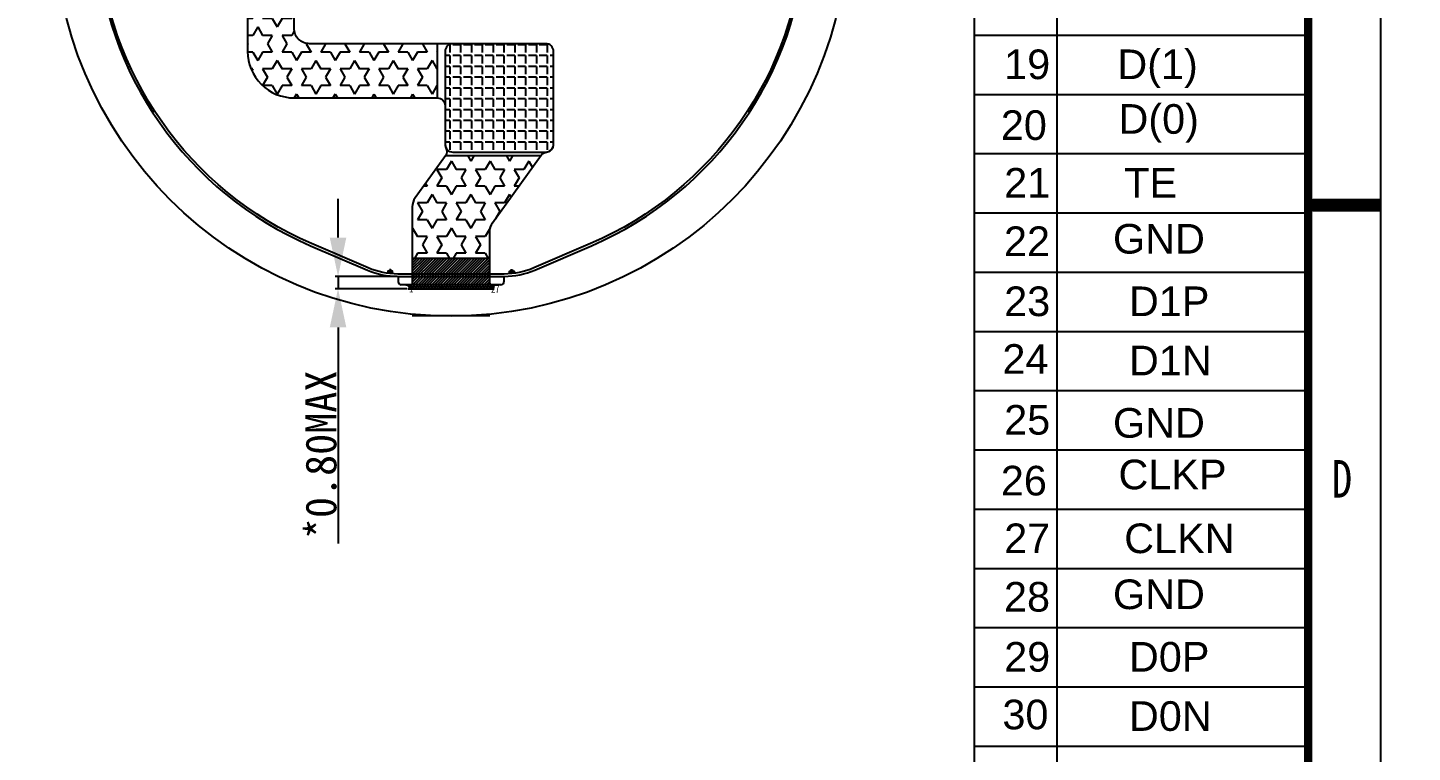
# Model space of a CAD drawing. Header units: inches. Extents: x 1065 to 1380, y -746 to -387.
# Drawn here: x 1290.8 to 1380.2, y -668.8 to -622 of the extents above; entities that cross this region are included whole.
import ezdxf

# ---------------------------------------------------------------- set-up
doc = ezdxf.new("R2010")
doc.units = ezdxf.units.IN
doc.header["$LTSCALE"] = 0.909449
doc.header["$MEASUREMENT"] = 0
doc.header["$PDMODE"] = 3
doc.header["$PDSIZE"] = 0.3125
doc.layers.get('0').update_dxf_attribs({"linetype": 'CONTINUOUS'})
doc.layers.get('Defpoints').update_dxf_attribs({"linetype": 'CONTINUOUS'})
for name, color, linetype in [('DIM（标注）', 3, 'CONTINUOUS'), ('DST', 253, 'CONTINUOUS'), ('LCD-FPC', 42, 'CONTINUOUS'), ('图框', 7, 'CONTINUOUS')]:
    doc.layers.add(name, color=color, linetype=linetype)
doc.styles.add('Arial Regular', font='arial.ttf')
doc.styles.get("Standard").update_dxf_attribs({"font": 'txt', "width": 0.8})
doc.styles.add('宋', font='', dxfattribs={"height": 2})
doc.styles.get('宋').set_extended_font_data('SimSun')
doc.dimstyles.new('DIMSTYLE_2$0', dxfattribs={"dimtxt": 1.2, "dimasz": 1.2, "dimexe": 0.18, "dimexo": 0.0625, "dimgap": 0.09, "dimtad": 1, "dimzin": 0, "dimdsep": 46, "dimtxsty": 'Standard', "dimblk": '_FILLED', "dimcen": 0.09, "dimclrd": 2, "dimclre": 2, "dimclrt": 2, "dimadec": 0, "dimazin": 0, "dimtp": 0.1, "dimtm": 0.1, "dimtfac": 1, "dimtmove": 0, "dimatfit": 3, "dimldrblk": '_FILLED', "dimfxl": 1, "dimtolj": 1, "dimtzin": 0, "dimarcsym": 0})

# ---------------------------------------------------------------- blocks, each defined once
blk = doc.blocks.new('_FILLED')
at = {"color": 0, "linetype": 'ByBlock'}
blk.add_solid([(0, 0), (-1, 0.214), (-1, -0.214)], dxfattribs=at)
blk = doc.blocks.new('*D209')
at = {"layer": 'Defpoints', "color": 0, "transparency": 16777216}
for p in [(1314.722, -638.029), (1310.84, -638.829), (1315.354, -638.829)]:
    blk.add_point(p, dxfattribs=at)
at = {"layer": 'DIM（标注）', "lineweight": -2, "transparency": 16777216}
for p, q in [((1310.84, -635.529), (1310.84, -633.029)), ((1314.66, -638.029), (1310.66, -638.029)), ((1310.84, -638.029), (1310.84, -638.829)), ((1315.291, -638.829), (1310.66, -638.829)), ((1310.84, -641.329), (1310.84, -655.282))]:
    blk.add_line(p, q, dxfattribs=at)
at = {"layer": 'DIM（标注）', "lineweight": -2, "transparency": 16777216, "xscale": 2.5, "yscale": 2.5, "zscale": 2.5}
for p, rotation in [((1310.84, -638.029), 270), ((1310.84, -638.829), 90)]:
    blk.add_blockref('_FILLED', p, dxfattribs=dict(at, rotation=rotation))
at = {"layer": 'DIM（标注）', "transparency": 16777216, "insert": (1309.75, -649.555), "char_height": 2, "attachment_point": 5, "rotation": 90, "style": '宋'}
blk.add_mtext('\\A1;*0.80MAX', dxfattribs=at)

msp = doc.modelspace()

# ---------------------------------------------------------------- hatches: boundary and pattern name
h = msp.add_hatch()
h.set_pattern_fill('STARS', color=5, scale=5, angle=180, style=0)
h.set_pattern_definition([(180, (2025.3457, -1269.8209), (-1e-16, -1.0825318), [0.625, -0.625]), (240, (2025.3457, -1269.8209), (0.9375, -0.5412659), [0.625, -0.625]), (300, (2025.0332, -1270.3622), (0.9375, 0.5412659), [0.625, -0.625])])
h.paths.add_polyline_path([(1323.93, -630.25), (1317.77, -630.25), (1315.825, -632.954, 0.157171), (1315.637, -633.538), (1315.637, -636.878), (1320.637, -636.878), (1320.637, -635.15, -0.157171), (1320.825, -634.566)])
h.paths.add_polyline_path([(1305.003, -623.505, 0.414223), (1308.003, -626.506), (1317.256, -626.506), (1317.256, -623.006), (1308.999, -623.006, -0.414214), (1307.999, -622.006), (1307.999, -606.499), (1305.004, -606.499)])
h = msp.add_hatch()
h.set_pattern_fill('ANSI31', color=256, angle=180, style=0)
h.set_pattern_definition([(225, (2025.34573, -1271.49641), (0.088388348, -0.088388348), [])])
edge = h.paths.add_edge_path()
edge.add_line((1315.354, -638.829), (1320.92, -638.829))
edge.add_arc((1321.137, -638.378), 0.5, 180.00001, 244.25528, ccw=False)
edge.add_line((1320.637, -638.378), (1320.637, -636.878))
edge.add_line((1320.637, -636.878), (1315.637, -636.878))
edge.add_line((1315.637, -636.878), (1315.637, -638.378))
edge.add_arc((1315.137, -638.378), 0.5, 295.74472, 360, ccw=False)
h = msp.add_hatch()
h.set_pattern_fill('ANSI31', color=256, style=0)
h.set_pattern_definition([(135, (2025.34597, -5.96042), (0.088388348, 0.088388348), [])])
edge = h.paths.add_edge_path()
edge.add_line((1315.57, -638.829), (1320.704, -638.829))
edge.add_arc((1321.137, -639.079), 0.5, 90, 150, ccw=False)
edge.add_line((1321.137, -638.579), (1315.137, -638.579))
edge.add_arc((1315.137, -639.079), 0.5, 30, 90, ccw=False)
at = {"layer": 'LCD-FPC', "ltscale": 0.01}
h = msp.add_hatch(dxfattribs=at)
h.set_pattern_fill('ANGLE', color=256, scale=0.1, angle=540, style=0)
h.set_pattern_definition([(180, (2784.9085, -367.4247), (-3e-16, -0.6985), [0.508, -0.1905]), (270, (2784.9085, -367.4247), (0.6985, -3e-16), [0.508, -0.1905])])
edge = h.paths.add_edge_path()
edge.add_line((1324.256, -623.006), (1318.256, -623.006))
edge.add_arc((1318.256, -623.506), 0.5, 90, 180)
edge.add_line((1317.756, -623.506), (1317.756, -629.506))
edge.add_arc((1318.256, -629.506), 0.5, 180, 270)
edge.add_line((1318.256, -630.006), (1324.256, -630.006))
edge.add_arc((1324.256, -629.506), 0.5, 270, 360)
edge.add_line((1324.756, -629.506), (1324.756, -623.506))
edge.add_arc((1324.256, -623.506), 0.5, 0, 90)

# ---------------------------------------------------------------- linework, layer by layer
for p, q in [((1373.481, -672.191), (1373.481, -549.755)), ((1317.256, -626.506), (1317.256, -623.006))]:
    msp.add_line(p, q)
at = {"color": 2, "linetype": 'Continuous'}
for p, q in [((1320.637, -636.878), (1315.637, -636.878)), ((1321.352, -638.579), (1314.922, -638.579)), ((1320.637, -640.579), (1315.637, -640.579))]:
    msp.add_line(p, q, dxfattribs=at)
at = {"color": 30, "linetype": 'Continuous'}
for p, q in [((1314.722, -638.029), (1314.722, -638.379)), ((1321.552, -638.029), (1321.552, -638.379)), ((1321.352, -638.579), (1314.922, -638.579)), ((1315.354, -638.829), (1320.92, -638.829))]:
    msp.add_line(p, q, dxfattribs=at)
msp.add_lwpolyline([(1066.827, -522.892), (1378.151, -522.892), (1378.151, -743.689), (1066.827, -743.689), (1066.827, -522.892)])
at = {"color": 7, "linetype": 'Continuous'}
msp.add_lwpolyline([(1071.497, -740.377, 0.535, 0.535, 0), (1373.481, -740.377, 0.535, 0.535, 0), (1373.481, -526.204, 0.535, 0.535, 0), (1071.497, -526.204, 0.535, 0.535, 0)], format="xyseb", close=True, dxfattribs=at)
at = {"color": 6}
msp.add_lwpolyline([(1321.487, -590.881), (1321.487, -591.331, 0.414214), (1321.987, -591.831), (1322.39, -591.831), (1322.39, -592.231), (1324.319, -592.231, -0.027877), (1324.802, -592.473), (1329.482, -595.156, -0.618371), (1327.145, -635.911), (1323.483, -637.485, -0.101815), (1321.568, -637.879), (1314.706, -637.879, -0.101815), (1312.791, -637.485), (1309.13, -635.911, -0.618371), (1306.792, -595.156), (1311.472, -592.473, -0.027877), (1311.955, -592.231), (1313.884, -592.231), (1313.884, -591.831), (1314.387, -591.831, 0.414214), (1314.887, -591.331), (1314.887, -590.881)], format="xyb", dxfattribs=at)
at = {"color": 3}
msp.add_lwpolyline([(1327.204, -636.049, 0.618371), (1329.557, -595.026), (1324.877, -592.343, 0.130855), (1322.39, -591.681), (1318.137, -591.681), (1313.884, -591.681, 0.130855), (1311.397, -592.343), (1306.717, -595.026, 0.618371), (1309.07, -636.049), (1312.732, -637.622, 0.101815), (1314.706, -638.029), (1321.568, -638.029, 0.101815), (1323.543, -637.622)], format="xyb", close=True, dxfattribs=at)
at = {"color": 30, "linetype": 'Continuous'}
for points in [[(1305.004, -603.599), (1305.003, -623.505, 0.414223), (1308.003, -626.506), (1317.256, -626.506, -0.414214), (1317.756, -627.006), (1317.756, -629.506, 0.117971), (1317.81, -629.732, -0.280339), (1317.77, -630.25), (1315.825, -632.954, 0.157171), (1315.637, -633.538), (1315.637, -638.378, -0.287951), (1315.354, -638.829, -0.287951)], [(1320.92, -638.829, -0.287951), (1320.637, -638.378), (1320.637, -635.15, -0.157171), (1320.825, -634.566), (1323.96, -630.207, -0.212361), (1324.311, -630.002, 0.382291), (1324.756, -629.506), (1324.756, -623.506, 0.414214), (1324.256, -623.006), (1308.999, -623.006, -0.414214), (1307.999, -622.006), (1307.999, -603.599)], [(1315.494, -638.728, 0.201291), (1315.137, -638.579)], [(1321.137, -638.579, 0.201466), (1320.78, -638.729, 0.201466)]]:
    msp.add_lwpolyline(points, format="xyb", dxfattribs=at)
msp.add_lwpolyline([(1373.44, -633.436, 0, 4.211, 0), (1375.201, -633.436, 0.842, 0.842, 0), (1378.11, -633.436, 0.842, 0.842, 0)], format="xyseb")
at = {"color": 1}
for points in [[(1314.159, -637.614), (1314.159, -637.699), (1314.055, -637.699), (1314.055, -637.784), (1314.355, -637.784), (1314.355, -637.699), (1314.244, -637.699), (1314.244, -637.614)], [(1314.159, -637.614), (1314.159, -637.699), (1314.055, -637.699), (1314.055, -637.784), (1314.355, -637.784), (1314.355, -637.699), (1314.244, -637.699), (1314.244, -637.614)], [(1322.115, -637.614), (1322.115, -637.699), (1322.22, -637.699), (1322.22, -637.784), (1321.92, -637.784), (1321.92, -637.699), (1322.03, -637.699), (1322.03, -637.614)], [(1322.115, -637.614), (1322.115, -637.699), (1322.22, -637.699), (1322.22, -637.784), (1321.92, -637.784), (1321.92, -637.699), (1322.03, -637.699), (1322.03, -637.614)]]:
    msp.add_lwpolyline(points, close=True, dxfattribs=at)
at = {"color": 4, "ltscale": 0.1}
msp.add_circle((1318.137, -614.95), 25.65, dxfattribs=at)
at = {"color": 30, "linetype": 'Continuous'}
for centre, start, end in [((1314.922, -638.379), 180, 270), ((1321.352, -638.379), 270, 0)]:
    msp.add_arc(centre, 0.2, start, end, dxfattribs=at)
at = {"layer": 'DST', "ltscale": 0.1}
msp.add_line((1323.93, -630.25), (1317.77, -630.25), dxfattribs=at)
msp.add_lwpolyline([(1324.256, -623.006), (1318.256, -623.006, 0.414214), (1317.756, -623.506), (1317.756, -629.506, 0.414214), (1318.256, -630.006), (1324.256, -630.006, 0.414214), (1324.756, -629.506), (1324.756, -623.506, 0.414214)], format="xyb", close=True, dxfattribs=at)
at = {"layer": 'LCD-FPC', "ltscale": 0.01}
msp.add_lwpolyline([(1324.256, -623.006), (1318.256, -623.006, 0.414214), (1317.756, -623.506), (1317.756, -629.506, 0.414214), (1318.256, -630.006), (1324.256, -630.006, 0.414214), (1324.756, -629.506), (1324.756, -623.506, 0.414214)], format="xyb", close=True, dxfattribs=at)
at = {"layer": '图框', "color": 0}
for p, q in [((1351.91, -549.755), (1351.91, -672.191)), ((1357.267, -549.755), (1357.267, -672.191)), ((1351.91, -622.451), (1373.481, -622.451)), ((1351.91, -626.278), (1373.481, -626.278)), ((1351.91, -630.104), (1373.481, -630.104)), ((1351.91, -633.93), (1373.481, -633.93)), ((1351.91, -637.756), (1373.481, -637.756)), ((1351.91, -641.582), (1373.481, -641.582)), ((1351.91, -645.408), (1373.481, -645.408)), ((1351.91, -649.234), (1373.481, -649.234)), ((1351.91, -653.06), (1373.481, -653.06)), ((1351.91, -656.887), (1373.481, -656.887)), ((1351.91, -660.713), (1373.481, -660.713)), ((1351.91, -664.539), (1373.481, -664.539)), ((1351.91, -668.365), (1373.481, -668.365))]:
    msp.add_line(p, q, dxfattribs=at)
at = {"layer": '图框'}
msp.add_line((1373.481, -668.365), (1373.481, -549.755), dxfattribs=at)

# ---------------------------------------------------------------- texts
at = {"lineweight": 0, "char_height": 0.5, "width": 0.75052, "attachment_point": 1}
for s, insert in [('1', (1315.435, -638.569)), ('27', (1320.721, -638.592))]:
    msp.add_mtext(s, dxfattribs=dict(at, insert=insert))
at = {"insert": (1375.009, -649.889), "char_height": 2.429, "width": 12.35798, "attachment_point": 1}
msp.add_mtext('D', dxfattribs=at)
at = {"layer": '图框', "color": 0, "char_height": 1.9131, "attachment_point": 1, "style": 'Arial Regular'}
for s, insert, width in [('19', (1353.858, -623.38), 9.52382), ('D(1)', (1361.167, -623.38), 23.76797), ('D(0)', (1361.239, -626.909), 24.55816), ('20', (1353.643, -627.308), 9.50303), ('21', (1353.858, -631.032), 8.77523), ('TE', (1361.61, -631.032), 24.14227), ('22', (1353.847, -634.807), 9.46144), ('GND', (1360.884, -634.647), 15.38784), ('23', (1353.858, -638.684), 9.50303), ('D1P', (1361.915, -638.684), 24.55816), ('24', (1353.745, -642.409), 9.48224), ('D1N', (1361.915, -642.51), 15.38784), ('25', (1353.858, -646.336), 9.52382), ('GND', (1360.884, -646.536), 15.38784), ('CLKP', (1361.239, -649.866), 24.55816), ('26', (1353.643, -650.264), 9.50303), ('27', (1353.858, -653.989), 8.77523), ('CLKN', (1361.61, -653.989), 24.14227), ('28', (1353.847, -657.764), 9.46144), ('GND', (1360.884, -657.604), 15.38784), ('29', (1353.858, -661.641), 9.50303), ('D0P', (1361.915, -661.641), 24.55816), ('30', (1353.745, -665.365), 9.48224), ('D0N', (1361.915, -665.467), 15.38784)]:
    msp.add_mtext(s, dxfattribs=dict(at, insert=insert, width=width))

# ---------------------------------------------------------------- dimensions: what is measured, and where the dimension line sits
at = {"layer": 'DIM（标注）', "color": 3}
dim = msp.add_linear_dim(base=(1310.84, -638.829), p1=(1314.722, -638.029), p2=(1315.354, -638.829), angle=90, text='*<>MAX', dimstyle='DIMSTYLE_2$0', override={"dimtxt": 2, "dimasz": 2.5, "dimtxsty": '宋', "dimsah": 1, "dimdle": 5, "dimclrd": 256, "dimclre": 256, "dimclrt": 256, "dimarcsym": 1}, dxfattribs=at)
dim.commit()
dim.dimension.update_dxf_attribs({"geometry": '*D209', "text_midpoint": (1309.75, -649.555)})

doc.saveas('drawing.dxf')
